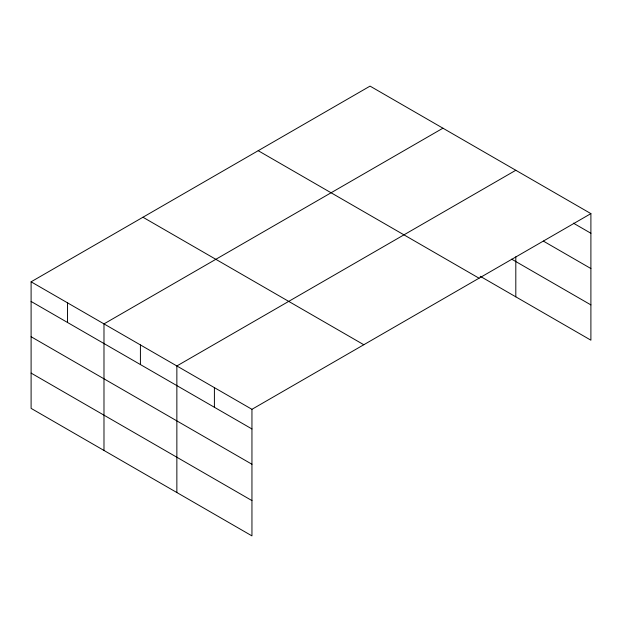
<?xml version="1.0" encoding="UTF-8"?>
<svg xmlns="http://www.w3.org/2000/svg" width="622" height="622" viewBox="0 0 622 622"><rect width="100%" height="100%" fill="white"/><g stroke="black" fill="none" stroke-linecap="round" stroke-linejoin="round"><path stroke-width="0.93" d="M590.9 213.626L370.051 86.116L31.1 281.813L31.1 408.374L251.949 535.884L251.949 409.315L590.9 213.626L590.9 340.187L480.2 276.277M442.934 128.194L103.983 323.891L103.983 450.452M515.809 170.272L176.858 365.961L176.858 492.531M573.383 223.15L590.9 233.266M543.34 241.095L590.9 268.548M511.673 259.164L590.9 304.904M258.2 150.695L479.049 278.205M142.951 217.233L363.8 344.736M31.1 281.813L251.949 409.315M31.1 301.452L251.949 428.955M31.1 336.735L251.949 464.245M31.1 373.091L251.949 500.593M515.809 256.769L515.809 296.834M214.403 387.638L214.403 407.286M140.416 344.93L140.416 364.57M67.541 302.852L67.541 322.491"/></g></svg>
